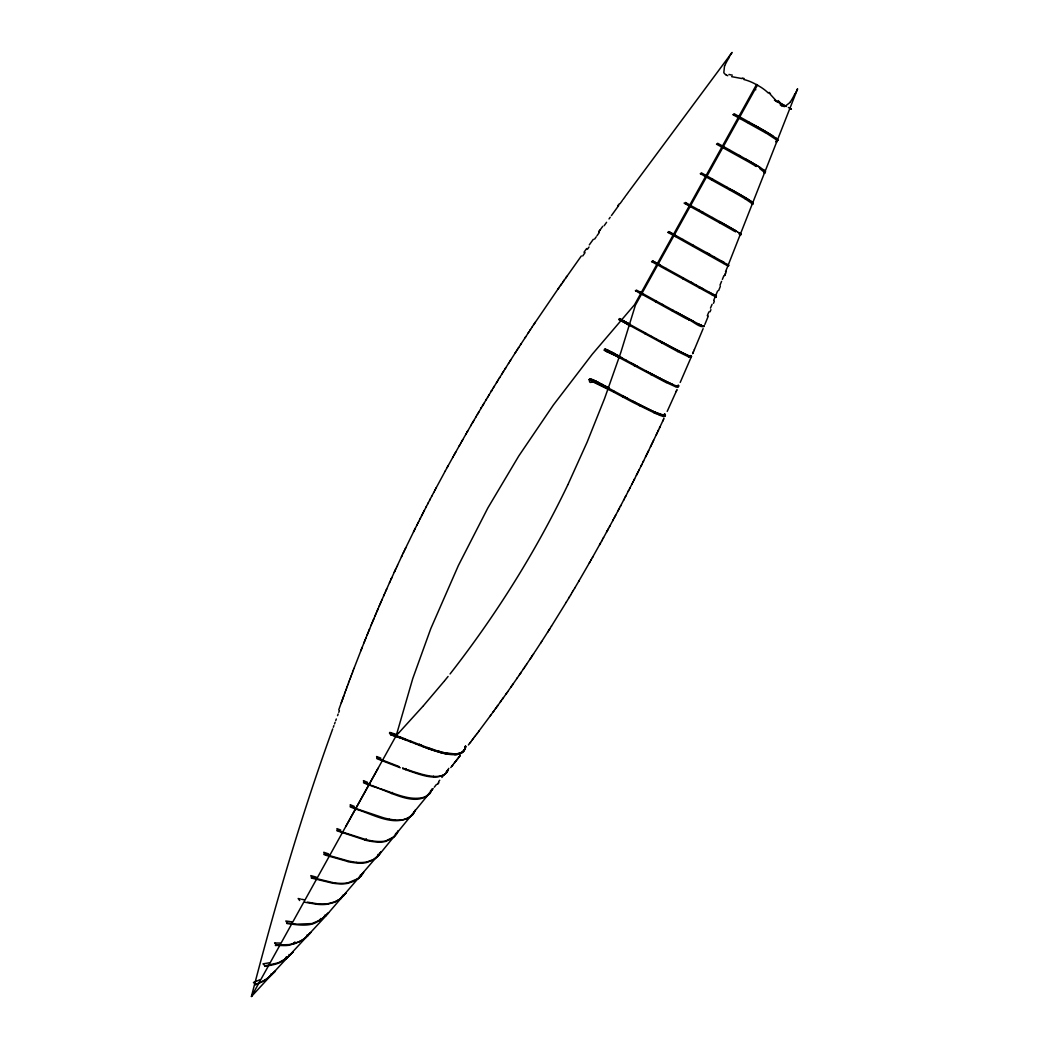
<?xml version="1.0" encoding="UTF-8"?>
<svg xmlns="http://www.w3.org/2000/svg" width="1049" height="1049" viewBox="0 0 1049 1049"><rect width="100%" height="100%" fill="white"/><g stroke="black" fill="none" stroke-linecap="round" stroke-linejoin="round"><path stroke-width="1.5" d="M764.996 172.797L759.804 168.601M465.336 746.337L465.31 746.718A85.192 26.317 28.8 0 1 464.851 748.907L463.842 750.861A71.083 21.963 29 0 1 462.425 752.33L461.862 752.736A60.672 18.764 29.1 0 1 459.213 753.969A53.656 16.614 29.1 0 1 455.804 754.598L454.715 754.664A48.188 14.935 29.2 0 1 448.88 754.31A52.66 16.299 29.2 0 1 441.721 752.841L440.58 752.553A70.991 21.78 29 0 1 433.971 750.573M465.717 746.403L465.061 748.894L465.336 748.186A84.353 26.015 28.8 0 0 465.586 747.229A86.215 26.592 28.8 0 0 465.73 746.232M448.815 768.353L445.93 773.428L447.136 772.038A91.643 29.739 28.7 0 0 448.238 769.494M251.485 996.406L396.247 735.546L412.768 678.546L430.746 628.731L458.387 565.516L487.851 507.965L518.835 455.895L553.413 404.94L592.239 354.26L634.527 304.748L756.604 84.405M432.018 789.32C420.361 811.677 388.497 790.028 371.739 786.16M415.22 810.116L414.879 811.047M338.748 709.871L343.902 695.553M341.292 702.791L342.603 699.159M342.669 698.962L344.636 693.546M332.703 728.911C300.853 816.607 274.772 906.27 251.406 996.55L326.344 915.41L381.089 851.762M333.307 727.259L333.91 725.606M344.557 693.743L345.291 691.737M345.226 691.947L345.96 689.927M334.513 723.941L335.116 722.289M345.882 690.137L346.616 688.131M346.537 688.341L347.285 686.321M335.719 720.637L336.323 718.985M347.206 686.531L347.953 684.525M724.531 65.733L723.823 72.63A7.409 5.193 -7.1 0 0 726.301 74.899M347.875 684.722L348.622 682.715M348.543 682.925L349.291 680.919M337.555 715.667L338.158 714.015M349.212 681.116L349.96 679.109M353.933 668.58L362.207 647.299M349.881 679.319L350.641 677.3M338.775 712.363L339.391 710.711M350.563 677.51L351.31 675.517M776.562 140.12L776.955 139.097M351.231 675.713L351.979 673.72M351.9 673.93L352.661 671.937M352.582 672.147L353.329 670.154M764.682 172.18L765.009 171.118A30.198 2.072 29 0 1 765.18 171.302A39.914 2.727 29 0 1 765.377 171.813A39.639 2.714 29 0 0 765.18 171.315L765.18 171.302M353.251 670.363L354.011 668.37M752.789 204.162L753.038 202.877M398.345 830.742L393.965 836.853L386.491 840.577M700.26 173.675L706.121 176.717M360.817 650.8L365.065 640.139M366.062 637.648L367.504 634.107M728.347 266.276L728.74 265.292A80.301 0.865 29 0 1 727.678 264.859L728.124 265.069M726.341 271.337L724.636 275.625L725.488 273.474M363.977 642.84L364.672 641.109M795.05 94.279L797.594 88.811L728.635 264.007M365.026 640.244L365.406 639.274M718.644 290.56L720.361 286.298M365.367 639.379L365.76 638.408M365.721 638.513L366.114 637.543M775.945 141.694L776.47 140.763M676.081 235.684L675.569 236.628L727.914 265.961L725.488 271.73M713.49 303.318L714.356 301.194M716.061 296.959L716.362 295.897M367.15 634.96L367.897 633.15M367.858 633.242L368.238 632.285M368.199 632.39L368.592 631.432M712.363 295.084L712.756 294.1M723.928 275.585L722.355 279.427M710.055 311.789L710.907 309.665M368.553 631.537L368.946 630.58M368.894 630.685L371.412 624.588M721.568 281.355L719.981 285.197M708.324 316.011L704.849 324.456M369.248 629.833L369.602 628.967M723.679 263.469L724.085 262.486M700.666 326.213L701.073 325.242M715.772 295.412L717.621 290.94M703.118 328.652L694.386 349.553M371.058 625.453L372.474 622.031M372.159 622.778L372.828 621.165M713.661 300.499L715.248 296.683L716.008 296.959M372.88 621.074L375.398 615.068M373.234 620.208L373.955 618.504M710.475 308.118L712.074 304.302M635.379 290.625L680.578 315.592A62.166 1.692 29 0 0 686.675 318.909C691.697 319.919 699.998 328.56 704.023 326.291M707.288 315.71L708.888 311.907M375.031 615.933L376.486 612.511M375.804 614.111L376.158 613.259M618.831 319.473L677.444 351.415L688.564 356.817L689.036 355.886M693.507 351.625L692.615 353.71L694.386 349.527M376.525 612.406L376.84 611.659M376.893 611.554L379.45 605.575M377.247 610.702L377.981 608.997M735.48 231.895L735.034 230.387M690.858 357.853L680.211 382.426M379.082 606.427L379.817 604.722M379.856 604.617L380.551 603.005M380.223 603.765L380.931 602.139M688.564 356.817L690.95 357.499L691.37 356.188A73.954 3.396 29 0 0 690.78 355.532A73.732 3.383 29 0 1 691.37 356.175A54.207 2.491 29 0 1 691.383 356.542A45.055 2.072 29.1 0 1 691.173 356.555A37.803 1.731 29.1 0 1 689.39 356.031A29.975 1.377 29.1 0 1 685.705 354.378A30.814 1.416 29.1 0 1 680.329 351.717A43.206 1.967 29.1 0 1 673.51 348.176A65.261 2.95 29 0 1 666.705 344.557L660.529 341.227M380.971 602.034L381.298 601.274M381.351 601.169L383.986 595.137M381.718 600.316L382.098 599.451M383.606 596.002L384.367 594.272M615.134 355.441L664.528 381.731L675.556 386.74L676.605 386.006M384.406 594.167L384.747 593.406M384.786 593.301L385.507 591.675M385.547 591.584L385.888 590.823M385.927 590.718L390.189 581.198M386.32 589.853L386.701 588.987M414.735 811.401L413.096 814.155M676.631 390.53L667.19 411.405M676.172 391.539L677.077 389.52M752.71 203.965L745.105 198.785L745.577 197.828M389.454 582.838L389.848 581.972M390.241 581.094L390.582 580.32M676.133 386.937L678.047 387.212L678.388 385.586A73.469 4.747 29 0 0 678.192 385.298M390.634 580.215L391.382 578.563M391.028 579.336L394.66 571.39M391.434 578.458L391.828 577.579M397.571 565.109L402.318 555M608.944 389.205L590.115 380.092A41.829 3.619 29.1 0 0 589.42 380.171C589.197 385.875 594.088 378.623 596.75 382.033M394.699 571.285L395.945 568.597M658.549 414.879L663.388 416.519L663.742 415.574M394.254 572.282L395.486 569.607M395.893 568.702L396.784 566.801M663.584 419.233L664.017 418.289M396.732 566.906L397.61 565.005M663.125 420.216L658.129 430.864M662.666 421.187L663.571 419.259M413.529 531.882L405.294 548.758M663.388 416.519L664.922 416.335L664.66 413.922M659.48 428.005L659.952 426.995M401.885 555.904L401.413 556.901M657.671 431.847L647.312 453.365M657.684 431.821L658.575 429.933M402.265 555.105L404.035 551.394M756.368 166.476L755.319 165.847L755.752 164.863M656.32 434.679L657.212 432.804M403.131 553.295L403.563 552.403M403.983 551.499L404.468 550.502M677.759 351.585L678.218 350.641M666.272 382.597L666.299 381.443A45.028 2.898 29.1 0 1 660.293 378.414M404.416 550.594L404.901 549.584M404.862 549.676L405.779 547.748M567.837 484.795C535.672 551.918 495.823 615.304 450.06 673.969M567.968 484.52L587.099 442.206L604.617 398.423L620.785 352.556L635.379 305.22L757.535 84.917M653.619 440.344L652.268 443.15M651.796 444.12L650.446 446.926M688.708 319.997L689.18 319.04M654.156 412.952L654.615 412.021L665.079 415.627L664.502 413.726M648.203 451.542L648.675 450.572M646.827 454.335L645.463 457.128M647.744 452.473L640.926 466.294M419.049 745.17L419.561 744.134M643.194 461.717L643.653 460.799M413.49 531.974L413.988 530.938M413.949 531.03L415.391 528.145M405.32 769.625L405.858 768.537M414.407 530.099L414.879 529.168M415.338 528.224L416.794 525.339M391.841 793.608L392.418 792.454M699.224 287.924L699.709 286.967M641.831 464.471L638.671 470.804M416.741 525.418L417.253 524.395M765.154 132.541L765.639 131.571M417.214 524.487L417.725 523.464M417.686 523.556L418.197 522.533M637.307 473.505L638.198 471.748M639.129 469.886L632.796 482.422M418.158 522.612L418.669 521.589M418.63 521.681L420.085 518.783M365.655 840.131L366.35 838.78M420.046 518.875L420.57 517.839M636.389 475.315L636.874 474.371M420.531 517.931L421.528 515.951M421.488 516.042L422.013 515.02M633.701 480.626L634.593 478.868M421.96 515.098L422.485 514.076M422.445 514.154L422.97 513.131M286.901 923.566C297.85 924.759 313.271 928.037 321.033 918.439M709.412 255.445L709.898 254.501M633.229 481.57L629.584 488.69M422.931 513.21L423.455 512.187M423.403 512.266L423.94 511.243M423.888 511.322L424.425 510.299M619.526 357.525L604.027 350.038L607.109 351.795L608.079 350.904L611.987 352.582M631.852 484.258L632.337 483.314M424.373 510.378L425.881 507.467M628.22 491.312L630.043 487.798M425.828 507.559L426.366 506.536M426.314 506.615L427.822 503.717M651.049 374.795L651.534 373.85M639.497 405.753L639.982 404.822M628.666 490.473L624.994 497.554M427.782 503.795L428.307 502.773M606.178 388.078L606.663 387.147M661.985 343.22L662.47 342.276M625.938 495.718L618.962 509.04M428.267 502.851L429.788 499.953M617.468 356.699L617.966 355.755M719.352 222.65L719.85 221.706L712.376 217.51M429.749 500.032L430.274 499.009M430.234 499.088L431.755 496.19M672.461 311.173L672.96 310.229M623.591 500.229L624.063 499.337M431.716 496.269L433.748 492.414M620.352 506.405L620.824 505.513M433.709 492.492L435.204 489.673M729.107 189.594L729.619 188.65L730.458 189.122M682.65 278.772L683.148 277.828M619.408 508.201L614.229 517.931M434.745 490.539L436.24 487.719M264.768 966.378C272.334 964.831 282.43 964.07 286.521 956.701M275.363 945.529C281.578 944.9 290.796 947.378 294.913 941.989M628.194 324.784L628.692 323.839M615.147 516.2L615.658 515.256M617.979 510.889L618.477 509.945M435.702 488.729L445.196 471.119M645.187 334.093L645.699 333.162M692.615 246.095L693.127 245.151M593.459 380.879L593.039 380.931A51.204 4.406 29.2 0 0 592.934 380.984L593.341 380.053L594.298 380.459M655.586 301.902L656.084 300.958M738.745 156.34L739.257 155.383M634.383 365.852L634.881 364.934M623.014 397.086L623.499 396.155M612.786 520.606L614.675 517.105M702.41 213.17L702.922 212.226M612.76 520.671L613.272 519.714M613.232 519.779L609.43 526.821M665.682 269.396L666.194 268.452L696.182 285.026M712.061 180.035L712.586 179.091M748.291 122.89L748.802 121.946M608.014 529.443L609.915 525.942M606.532 532.158L607.489 530.414M608.459 528.617L606.991 531.318M445.156 471.185L448.211 465.625M733.553 114.643L734.064 113.685L751.779 123.612M721.62 146.729L722.132 145.785M607.515 530.348L603.07 538.478M635.864 291.006L636.376 290.075L640.296 292.238M717.136 144.238L717.66 143.293L729.448 149.863M638.5 292.474L639.011 291.53M368.828 784.98L369.405 783.905M376.906 758.676L382.242 760.735L382.846 759.699M396.378 735.297L395.788 736.359L396.194 735.755M447.162 467.526L453.194 456.617M258.618 983.621L260.047 981.038M316.431 879.442L317.178 878.079M329.242 856.338L329.937 855.079M350.143 806.825L355.506 809.028L356.109 807.9M601.588 541.166L603.568 537.573M700.784 173.754L701.309 172.81L726.695 186.997M602.06 540.314L592.449 557.491M599.556 544.824L600.539 543.054M452.722 457.456L454.715 453.889M685.285 203.65L685.81 202.706M454.256 454.728L459.764 444.946M345.724 826.625L378.086 768.274M455.227 452.998L455.764 452.027M652.058 261.844L652.583 260.913L666.259 268.492M668.252 232.563L668.777 231.632A86.136 0.905 29 0 1 674.887 235.015M459.226 445.891L461.219 442.376M590.915 560.205L592.921 556.652M462.714 439.741L460.747 443.189M589.341 562.959L591.387 559.379M461.717 441.498L466.202 433.657M738.955 117.318L739.348 116.636M579.232 580.451L574.931 587.768M589.866 562.041L578.694 581.369M466.739 432.713L467.723 431.021M465.73 434.47L467.211 431.9M467.251 431.834L471.25 424.924M470.765 425.75L472.771 422.301M472.299 423.114L476.298 416.283M473.283 421.436L473.82 420.518M475.826 417.109L477.833 413.686M591.741 382.242L592.174 381.351A55.479 4.773 28.8 0 0 592.554 381.22L589.053 379.568A47.467 4.091 28.9 0 0 589.368 379.489L589.774 379.24A58.115 5.009 29.2 0 1 589.971 379.161L590.167 379.122M477.347 414.512L481.412 407.641L480.875 408.559M478.344 412.834L478.882 411.916M363.688 872.414L358.43 878.328L359.807 877.279A117.475 46.864 27.8 0 0 361.905 874.918L363.242 872.938M573.305 590.495L574.983 587.689M480.901 408.507L482.933 405.098M572.23 592.318L573.357 590.417M482.448 405.924L486.526 399.105M570.59 595.045L572.269 592.239M483.445 404.232L483.995 403.327M569.004 597.681L570.643 594.967M486.028 399.918L488.087 396.509M569.502 596.868L566.237 602.283M487.588 397.335L491.732 390.503M491.706 390.543L491.155 391.447L493.345 387.868M488.611 395.643L489.162 394.739M566.29 602.192L551.42 626.24M619.29 319.919L619.356 318.555M493.318 387.907L494.407 386.124M515.806 352.005L515.229 352.897L516.396 351.087M496.479 382.741L497.042 381.823M493.843 387.042L498.105 380.118M728.753 57.511L732.045 52.45L629.23 191.023M497.58 380.957L499.73 377.47M499.219 378.322L503.546 371.359M501.894 373.995L502.471 373.077M503.009 372.198L505.212 368.684M421.711 746.193L427.861 747.727M505.762 367.806L505.185 368.724L509.04 362.613M508.503 363.452L510.706 359.977M551.472 626.148L549.23 629.675M510.181 360.83L515.256 352.857M547.617 632.219L548.207 631.288M548.693 630.541L549.833 628.731M548.745 630.449L541.638 641.542M516.96 350.222L517.55 349.291M517.537 349.317L532.302 326.763M516.383 351.113L516.973 350.182M518.127 348.386L518.717 347.481M535.147 651.468L541.69 641.45M540.615 643.116L541.153 642.276M521.051 343.875L520.474 344.78M525.143 337.608L525.746 336.677M528.106 333.097L528.696 332.205M533.469 653.999L534.597 652.294M529.902 330.369L530.506 329.478M531.869 656.412L533.535 653.907M533.508 324.941L532.289 326.777M533.495 324.967L559.13 287.374M531.345 657.212L532.472 655.507M530.269 658.811L531.935 656.32M534.098 324.049L535.331 322.213M530.807 658.011L526.506 664.423M346.17 892.738L340.584 898.665L345.724 893.237M524.92 666.784L526.572 664.332M525.51 665.905L520.671 673.012M439.321 752.199L456.092 754.047L461.796 752.487L465.074 748.855L464.222 750.363A72.709 22.435 28.9 0 1 463.619 751.071C455.791 757.286 444.75 752.71 436.174 750.546M523.333 669.118L523.857 668.344M520.081 673.891L520.606 673.104M521.209 672.239L519.006 675.438M519.071 675.346L516.882 678.533M517.406 677.759L513.092 683.987M557.845 289.222L581.33 255.969M507.703 691.671L513.158 683.896M563.011 281.814L564.31 279.965M560.415 285.538L561.7 283.689M582.706 255.982L585.067 252.625M510.968 687.029L511.571 686.177M512.096 685.417L512.633 684.656M565.595 278.129L566.893 276.28M587.427 249.256L589.014 247.013M506.09 693.953L507.768 691.593M594.56 239.159L596.16 236.917M506.693 693.101L502.261 699.329M596.96 235.789L599.359 232.419M503.402 697.729L501.186 700.824M583.978 252.258L586.653 248.547M606.584 222.309L604.172 225.692M500.111 702.332L501.252 700.745M611.436 215.57L618.753 205.447M609.01 218.939L610.216 217.261M500.714 701.493L497.41 706.082M593.328 239.29L589.315 244.85M496.793 706.921L497.344 706.174M622.424 200.372L619.972 203.755M396.456 834.191L395.512 833.431M496.256 707.669L497.947 705.334M495.705 708.416L496.321 707.577M602.755 226.309L598.704 231.868L600.054 230.019M628.613 191.875L626.122 195.284M625.506 196.137L623.04 199.533M495.167 709.176L495.784 708.324M494.066 710.684L495.233 709.085M492.964 712.179L493.581 711.34M494.131 710.593L490.696 715.287M617.717 205.866L619.094 204.004M490.145 716.034L490.762 715.195M490.211 715.942L478.75 731.337M328.56 912.722L321.44 919.58L311.894 923.579L296.88 924.208L287.203 923.002L285.826 921.009L290.219 921.586M328.114 913.233L319.84 920.799M477.623 732.831L478.895 731.153M468.392 744.96L469.69 743.256M476.495 734.339L477.754 732.661M475.341 735.847L476.626 734.156M474.187 737.368L475.485 735.677M473.033 738.889L474.332 737.185M471.88 740.397L473.178 738.706M470.726 741.918L472.011 740.227M469.559 743.439L470.857 741.735M446.205 771.88L447.28 770.477M790.33 102.225L784.875 106.487M441.891 777.466L444.042 774.673M438.639 781.636L439.728 780.246M455.541 761.482L460.275 755.437M458.964 757.129L460.144 755.608M436.476 784.416L434.299 787.183M457.915 758.466L459.095 756.945M457.784 758.637L454.348 763.003M433.211 788.56L378.453 855.63L373.759 859.367L367.517 861.767M455.41 761.653L451.962 766.045M453.024 764.695L450.755 767.553M310.897 932.417L305.351 938.055L298.939 941.91M310.452 932.915L303.122 939.852L293.799 944.087M448.08 676.461L444.658 680.683M437.63 784.023L438.836 782.515L437.485 784.18M444.409 680.985L423.521 705.623M412.939 814.352L408.166 818.05M293.209 951.836L285.105 959.481M292.75 952.322L286.036 958.642L278.378 962.772L265.017 965.88L263.024 963.861L269.147 962.825M423.35 705.82L399.118 732.504M275.494 970.954L269.108 977.209L262.696 981.431L255.694 984.421L253.438 982.48L259.877 979.779M275.035 971.44L266.144 979.582L255.484 984.841M361.171 875.823L360.345 875.089M398.908 732.713L396.247 735.546M325.662 916.131L324.521 915.253M307.934 935.747L306.859 935.092M716.506 144.159L748.212 161.703A54.286 3.619 29 0 1 750.428 162.988L755.319 165.847M272.216 974.403L271.167 973.734M290.048 955.246L289.026 954.538M732.831 114.603L766.753 133.485M425.75 796.755L429.802 793.687A97.636 33.175 28.5 0 0 431.729 789.254M407.93 818.168L404.416 819.387A54.155 19.328 29 0 1 395.46 820.043M298.663 942.028L289.183 944.611L277.12 945.031M425.369 796.925C409.962 801.698 394.358 793.11 379.882 788.612M386.045 841.114L391.067 839.082L395.001 835.961A107.706 39.81 28.2 0 0 397.899 831.28M366.822 862.357L372.697 860.219L377.443 856.758A113.397 43.573 28 0 0 380.643 852.286M589.132 379.568L589.722 379.266A57.643 4.957 29.2 0 1 590.089 379.135A27.917 2.4 29.1 0 1 591.059 379.214L593.354 380.04M347.704 883.297L353.644 881.396L358.535 878.406L348.15 882.773A55.138 22.239 28.7 0 1 332.664 882.602M592.934 381.836L613.835 392.169M280.057 943.064L275.179 942.985M678.1 386.334L678.126 386.334A36.217 2.334 29.1 0 1 676.199 385.862A37.148 2.4 29.1 0 0 678.231 386.32A48.215 3.108 29.1 0 0 678.559 385.94L678.493 385.744A51.257 3.304 29.1 0 1 678.27 386.347M276.398 945.005L274.602 942.972M433.421 776.391L434.692 776.457A50.903 16.574 29.1 0 0 438.587 776.312L439.452 776.194A62.992 20.456 29 0 0 445.615 773.638C435.112 781.662 417.345 773.428 405.268 769.612M433.499 776.404L433.591 776.404A54.745 17.781 29.1 0 1 420.111 773.756L412.991 771.579M607.109 351.795L615.055 355.401M356.594 862.344L355.729 862.252A53.079 20.6 28.8 0 1 352.91 861.872L349.684 861.281A68.146 26.277 28.7 0 1 348.412 861.006L327.236 854.961A108.257 40.963 28.3 0 1 324.298 853.965L323.774 852.273L328.612 853.912M740.358 235.396L740.266 235.382A81.52 2.386 29 0 1 740.096 235.343M316.719 903.687L307.527 902.166M291.727 921.783L290.979 921.691M332.612 882.537L311.605 877.423L310.819 875.613L316.287 877.134M731.625 76.656L742.233 78.609M751.74 204.253L751.831 204.267A78.4 3.803 29 0 0 752.5 204.332M304.643 902.206L316.614 904.251A55.309 23.17 28.6 0 0 327.734 904.146L334.657 902.232L340.65 898.77L334.605 901.917L328.18 903.622A55.309 23.144 28.6 0 1 316.746 903.714M303.856 899.727L301.666 899.268M300.499 899.019L298.165 898.521L299.66 900.527M347.993 861.557L326.895 855.551A108.676 41.147 28.3 0 1 323.971 854.555M365.367 839.41L340.23 831.332L337.267 830.179L336.926 828.605L340.781 830.087M364.947 839.961L336.926 830.782M606.034 349.448A14.607 0.97 29 0 0 605.365 349.238L604.539 349.107L609.771 351.507M703.669 326.37L703.748 326.383A53.04 1.442 29 0 0 703.945 326.213L703.971 326.213A52.293 1.416 29 0 1 703.8 326.409A36.112 0.983 29 0 1 702.069 325.714A27.956 0.761 29 0 1 698.66 324.036A27.694 0.747 29 0 1 693.586 321.4A32.139 0.865 29 0 1 692.025 320.561A39.928 1.075 29 0 1 687.095 317.926L686.636 317.677A57.302 1.534 29 0 1 683.201 315.815L680.054 314.097M439.688 751.595L437.223 750.874M311.291 878.013L332.192 883.074A55.191 22.278 28.7 0 0 347.73 883.324M435.846 750.441L435.178 750.232M434.85 750.127L426.759 747.321M424.189 747.124L424.806 747.347A121.54 36.374 28.8 0 0 429.198 748.947L441.721 752.854A51.952 16.076 29.2 0 0 448.893 754.31M433.512 750.415L433.578 750.441A101.11 30.578 28.9 0 1 426.93 748.134L425.868 747.74M432.778 749.445L433.853 749.799M394.752 734.706L389.454 733.015L390.674 734.733A91.919 30.919 29.6 0 1 399.826 737.762L401.138 738.234M412.506 771.408L407.589 769.704M395.224 734.864L396.194 735.192M431.69 749.078L429.513 748.317M398.187 737.185L395.211 736.162A90.634 30.46 29.6 0 0 390.674 734.733M398.712 737.368L398.384 736.503L410.762 741.158M727.783 75.712L726.17 75.03M398.699 737.355L403.301 739.047M406.592 769.35L404.599 768.629M402.121 737.853L400.115 737.119A90.516 30.382 29.6 0 0 391.028 734.116L389.795 732.399A105.359 35.574 29.6 0 1 397.073 734.746M404.271 769.245L402.75 768.681M403.59 768.248L402.58 767.868M402.449 738.719L404.167 739.375M425.094 746.704L421.331 745.288M403.629 738.404L405.137 738.981M728.57 265.148L728.622 265.187A82.871 0.892 29 0 1 727.757 264.899M400.22 767.737L382.242 760.735M403.852 739.243L406.147 740.122M404.599 739.532L405.465 739.86M399.013 766.531L377.299 758.086L376.617 756.526L380.826 758.125M420.243 744.869L421.868 745.498M378.82 788.205L372.093 785.557M420.793 745.078L410.238 740.961M405.871 740.017L406.881 740.41M418.931 745.118L419.849 745.472M406.645 740.319L408.94 741.21M416.165 744.043L421.58 746.141A156.839 46.077 28.6 0 0 424.806 747.347M408.52 741.053L410.382 741.774M416.623 744.226L409.975 741.617M355.506 809.028C372.893 813.932 395.748 828.644 412.375 815.034A102.723 36.453 28.3 0 0 414.578 811.244M354.26 806.393L350.222 804.727L350.471 806.222L357.486 809.067L383.409 817.787A62.297 22.147 28.9 0 0 389.192 819.138M370.848 785.045L363.806 782.148L363.465 780.666L367.609 782.384M370.481 785.649L363.465 782.764M727.468 265.922A82.648 0.839 29 0 0 727.796 266.079L728.308 266.236M657.421 414.394L633.386 402.58A94.462 7.671 29.1 0 1 631.577 401.636L614.006 392.26M716.283 295.923L716.27 295.923A80.209 0.656 29 0 0 715.929 295.608L714.002 294.769M606.965 349.828L607.214 349.946A10.464 0.695 29 0 1 608.21 350.405M672.724 384.459L672.239 384.249A34.224 2.203 29.1 0 1 667.085 381.823L666.692 381.639M655.599 412.467L658.838 413.87A33.673 2.793 29.1 0 0 662.784 415.325L664.083 415.627A39.6 3.291 29.1 0 0 665.053 415.64L665.263 415.535A55.125 4.576 29.1 0 0 665.053 414.46L665.145 414.591M655.192 412.283L652.648 411.103M595.124 380.839L594.219 380.42A11.605 0.997 29 0 0 592.501 379.686M654.707 412.06L647.325 408.533M610.033 351.625L611.147 352.162M594.849 380.708L595.544 381.049M595.268 380.905L596.461 381.482M652.203 410.893L650.813 410.238M596.999 382.151L598.035 382.649M595.688 381.115L601.89 384.262M650.328 410.002L636.284 402.921M645.778 407.759L646.813 408.284M645.253 407.497L643.666 406.697M715.234 296.592L651.56 261.568M600.33 383.803L595.871 381.639A7.789 0.669 29 0 0 594.927 381.246L593.904 380.931A27.956 2.4 29.1 0 0 593.118 380.931M642.014 405.858L643.129 406.435M599.7 383.488L602.021 384.695M611.908 352.543L612.931 353.08A18.961 1.272 29 0 1 614.36 353.828L621.231 357.512M660.306 378.427L656.766 376.604A73.863 4.668 29.1 0 1 650.642 373.378L650.105 373.103M640.31 404.993L641.45 405.583M639.746 404.704L638.015 403.813M636.927 403.249L632.744 401.072M612.039 352.32L611.397 351.992A12.811 0.852 29 0 0 610.439 351.494A11.447 0.761 29 0 0 609.259 350.904A10.739 0.708 29 0 0 606.624 349.684A11.316 0.747 29 0 0 606.112 349.487A14.345 0.957 29 0 0 605.378 349.238M634.527 402.003L635.694 402.619M612.013 352.307L618.241 355.637M601.772 384.563L602.611 384.996M601.641 384.131L602.86 384.773M602.27 384.813L604.945 386.229M633.045 401.229L627.132 398.096M714.356 294.953L713.648 294.572M602.572 384.629L606.27 386.583M648.256 372.12L650.183 373.142M604.735 386.124L606.978 387.304M608.958 388.366L606.715 387.173M713.726 294.625L712.205 293.799M646.171 371.005L647.928 371.936M647.744 371.844L648.479 372.225M606.125 386.504L608.971 388.012M608.826 388.3L613.691 390.897M624.902 396.902L627.328 398.2M788.363 107.483L789.963 108.335M790.251 108.493L791.326 109.07M789.989 108.558L791.392 109.306M776.837 140.041L777.597 140.435M646.276 371.058L637.031 366.088M625.152 397.047L613.849 390.989M786.448 106.46L774.726 100.114M764.275 171.525L765.219 172.036M711.222 293.274L712.205 293.812M618.11 355.572L620.51 356.857M752.107 202.929L752.854 203.336M710.134 292.684L711.353 293.34M656.189 338.866L660.962 341.463A108.296 4.773 29 0 0 664.738 343.495M622.096 357.984L626.083 360.148M631.511 363.098L633.95 364.423M621.034 357.421L622.109 357.997M633.596 364.226L637.346 366.258M709.688 292.435L702.909 288.724M709.557 292.369L710.317 292.789M620.418 319.145L628.613 323.603M619.841 319.014L629.059 324.049M650.432 335.746L656.333 338.958M620.405 320.338L630.174 325.675M625.965 360.082L631.668 363.19M740.515 234.36L740.135 234.15A83.527 2.491 29 0 0 740.83 234.425M680.119 314.136L662.247 304.354M643.142 331.759L650.668 335.864M628.338 323.459L630.318 324.547M628.639 323.813L643.365 331.877M695.972 284.908L702.476 288.488M702.096 288.291L703.066 288.816M662.771 304.643L639.785 291.963M685.377 202.47L690.976 205.578M640.493 292.238L642.552 293.379M640.493 293.458L642.539 294.585M754.598 89.06L755.818 89.729M688.55 205.578L690.045 206.404M668.777 231.632L683.03 239.539M667.767 232.301L675.412 236.536M704.351 175.944L734.47 192.636A55.309 2.636 29 0 1 737.827 194.55L745.105 198.785M689.914 205.106L699.04 210.062M682.873 239.447L714.513 257.084M738.011 116.255L740.043 117.396M738.208 117.606L739.991 118.603M722.105 146.047L723.954 147.083M721.319 146.847L723.731 148.197M698.936 209.997L712.428 217.549M729.081 149.666L740.332 155.986M714.317 256.966L721.515 261.017M726.603 186.945L729.855 188.781M719.863 221.706L721.148 222.427A58.219 1.705 29 0 1 725.357 224.814A37.594 1.115 29 0 1 729.999 227.449A28.467 0.852 29 0 1 731.271 228.184L732.045 228.63A22.58 0.669 29 0 1 735.559 230.688L737.224 231.698M620.706 319.316L629.715 324.403M751.727 123.585L754.454 125.133M740.253 155.947L748.619 160.694A54.286 3.645 29 0 1 750.848 161.979A38.184 2.583 29 0 1 754.795 164.287L756.198 165.126A21.518 1.469 28.9 0 1 760.394 167.709A17.702 1.219 28.9 0 1 763.344 169.702A22.868 1.56 28.9 0 1 764.944 171.039L764.773 170.869A22.081 1.508 28.9 0 0 763.462 169.781M730.432 189.108L734.877 191.626A56.397 2.714 29 0 1 738.063 193.436A37.594 1.836 29 0 1 742.587 196.058L744.541 197.212M754.231 125.001L756.565 126.326M722.355 261.489L723.587 262.198M721.384 260.939L722.525 261.594M756.368 126.221L758.243 127.283M758.125 127.217L761.954 129.42A52.896 4.563 29 0 1 763.672 130.404A35.181 3.068 28.9 0 1 768.681 133.38A21.019 1.849 28.9 0 1 772.72 135.911A16.364 1.442 28.9 0 1 775.526 137.878M723.535 262.158L724.898 262.945M725.947 263.561L727.298 264.348M734.667 231.409L730.878 229.193A29.87 0.879 29 0 0 728.544 227.856L725.134 225.915A57.092 1.639 29 0 0 720.729 223.437L684.092 203.1M767.37 133.852L775.565 139.242M781.597 105.779L780.168 104.769M727.573 264.518L728.426 265.043M737.513 231.881L738.981 232.799A27.379 0.813 29 0 1 740.384 233.757L740.62 233.94A45.671 1.364 29 0 1 740.961 234.294M465.153 746.364L465.336 746.482A86.87 26.828 28.8 0 1 465.297 746.796A83.999 25.95 28.8 0 1 464.419 749.904A73.312 22.645 28.9 0 1 462.425 752.343A61.721 19.079 29.1 0 1 459.213 753.969A52.856 16.364 29.2 0 1 454.728 754.677M772.851 136.003L772.72 135.924A20.456 1.796 28.9 0 0 768.668 133.38A33.804 2.95 28.9 0 0 763.659 130.404L762.807 129.906A69.575 5.953 29 0 0 758.44 127.401M430.562 790.592L431.218 791.038M377.981 854.424L378.925 855.053M342.459 895.322L343.548 896.043M716.021 296.919L715.339 296.461A82.478 0.734 29 0 0 715.169 296.343M752.762 202.575L752.671 202.496A25.058 1.233 29 0 0 751.215 201.382A25.661 1.259 29 0 1 752.762 202.601L752.789 202.601A41.842 2.059 29 0 1 753.169 203.152A42.996 2.111 29 0 0 752.933 202.745M770.058 94.043L777.335 102.002M677.287 385.704L677.956 386.504M660.018 265.03A112.492 0.892 29 0 1 652.583 260.913M777.23 141.445A63.648 5.547 29.1 0 1 776.05 141.759M590.338 379.227A17.61 1.508 29 0 1 592.397 379.62M597.628 382.072A21.321 1.836 29 0 1 599.504 383.016M777.125 139.281A20.193 1.77 28.9 0 0 775.539 137.878A19.656 1.731 28.9 0 1 777.112 139.281A32.493 2.859 29 0 1 777.637 140.186M777.165 139.32A30.316 2.662 29 0 1 777.611 140.015M765.337 171.984A74.256 5.075 29.1 0 1 764.196 172.088A71.188 4.865 29.1 0 0 765.455 171.852M760.446 167.735A21.085 1.442 28.9 0 0 756.185 165.113A35.469 2.413 29 0 0 750.835 161.979A64.133 4.288 29 0 0 745.826 159.107M751.49 203.086A77.193 3.79 29 0 0 753.221 203.257A80.314 3.947 29 0 1 751.635 203.139M751.163 201.356A19.826 0.97 29 0 0 749.655 200.346A18.921 0.931 29 0 0 748.147 199.389L747.95 199.271A21.439 1.049 29 0 0 744.541 197.212M748.396 199.703A19.8 0.905 29.3 0 1 750.061 200.779M743.702 196.714A21.924 1.075 29 0 1 748.173 199.402M743.728 196.727A35.6 1.731 29 0 0 738.05 193.436L737.853 193.318A65.222 3.134 29 0 0 732.49 190.275M741 234.425A80.511 2.4 29 0 1 740.043 234.229M740.764 234.058A46.917 1.403 29 0 1 740.935 234.255L740.542 235.251A38.288 1.115 29 0 0 739.178 234.163M739.007 232.812A28.598 0.852 29 0 1 740.594 233.927M731.258 228.184A22.881 0.682 29 0 1 735.887 230.898M731.284 228.197A35.535 1.062 29 0 0 725.344 224.801L724.361 224.25A67.136 1.967 29 0 0 719.391 221.444M673.209 234.137A82.609 0.865 29 0 1 674.638 234.924A101.307 1.049 29 0 1 675.346 235.317M706.383 252.534A71.948 0.761 29 0 1 710.094 254.605M659.69 264.82A109.581 0.865 29 0 1 656.228 262.893M692.733 283.125A105.569 0.839 29 0 1 690.557 281.919M703.407 325.714A77.416 2.098 29 0 1 703.761 326.016L703.918 326.16A75.725 2.059 29 0 0 703.328 325.662M703.564 326.331A35.063 0.957 29 0 1 702.096 325.714A27.838 0.761 29 0 1 698.66 324.036M693.612 321.414A37.948 1.023 29 0 1 687.082 317.913A62.127 1.652 29 0 1 680.998 314.621M679.582 313.848A105.818 2.754 29 0 1 676.644 312.248M691.317 356.149A52.201 2.4 29 0 1 691.186 356.568A37.003 1.705 29.1 0 1 689.35 356.017A29.778 1.364 29.1 0 1 685.705 354.378A29.215 1.337 29.1 0 1 684.381 353.749A31.286 1.442 29.1 0 1 680.552 351.835L680.329 351.717A41.619 1.901 29.1 0 1 673.51 348.176A65.733 2.963 29 0 1 665.709 344.02M610.597 351.572A12.876 0.852 29 0 1 611.331 351.953M612.76 352.7A27.943 1.875 29 0 1 614.045 353.395M678.152 385.258A72.892 4.707 29 0 1 678.506 385.73M676.185 385.862A31.863 2.059 29.1 0 1 672.173 384.222A34.801 2.242 29.1 0 1 666.285 381.43A46.943 3.016 29.1 0 1 658.942 377.719A70.06 4.445 29.1 0 1 650.642 373.378M612.931 353.08A19.459 1.298 29 0 1 614.465 353.88M775.696 139.307A26.763 2.334 29 0 1 777.125 141.143M757.391 85.205A50.391 48.529 -64.5 0 1 768.419 93.125M769.114 92.378A63.228 61.812 -61.3 0 1 770.438 93.663M780.613 103.117A19.8 9.585 54.6 0 1 778.227 100.599M784.862 106.447A7.409 5.179 65.2 0 1 781.636 105.595M794.775 94.017A72.853 52.096 73.3 0 1 790.212 102.081M764.852 173.033A73.6 4.983 29.1 0 1 764.17 173.124M395.04 819.977A49.264 17.61 29 0 1 389.349 819.151M386.688 840.747A55.558 20.678 28.9 0 1 365.472 839.554M367.478 861.74A54.142 21.019 28.8 0 1 356.647 862.396M785.544 106.185A363.006 47.952 29 0 1 774.45 100.166M386.242 841.272A55.571 20.718 28.9 0 1 365.052 840.118M366.953 862.462A55.374 21.491 28.8 0 1 348.058 861.649M743.872 79.514A50.391 48.529 -57.7 0 1 756.434 84.681M742.364 78.085A63.228 61.812 -60.2 0 1 744.147 78.531M732.346 75.148A19.8 9.611 3.5 0 1 728.937 74.453M724.715 65.759A72.853 52.175 -15.2 0 1 729.134 57.603M776.706 140.736A58.062 5.101 29 0 0 777.702 140.225A59.675 5.232 29.1 0 1 776.811 140.736"/></g></svg>
